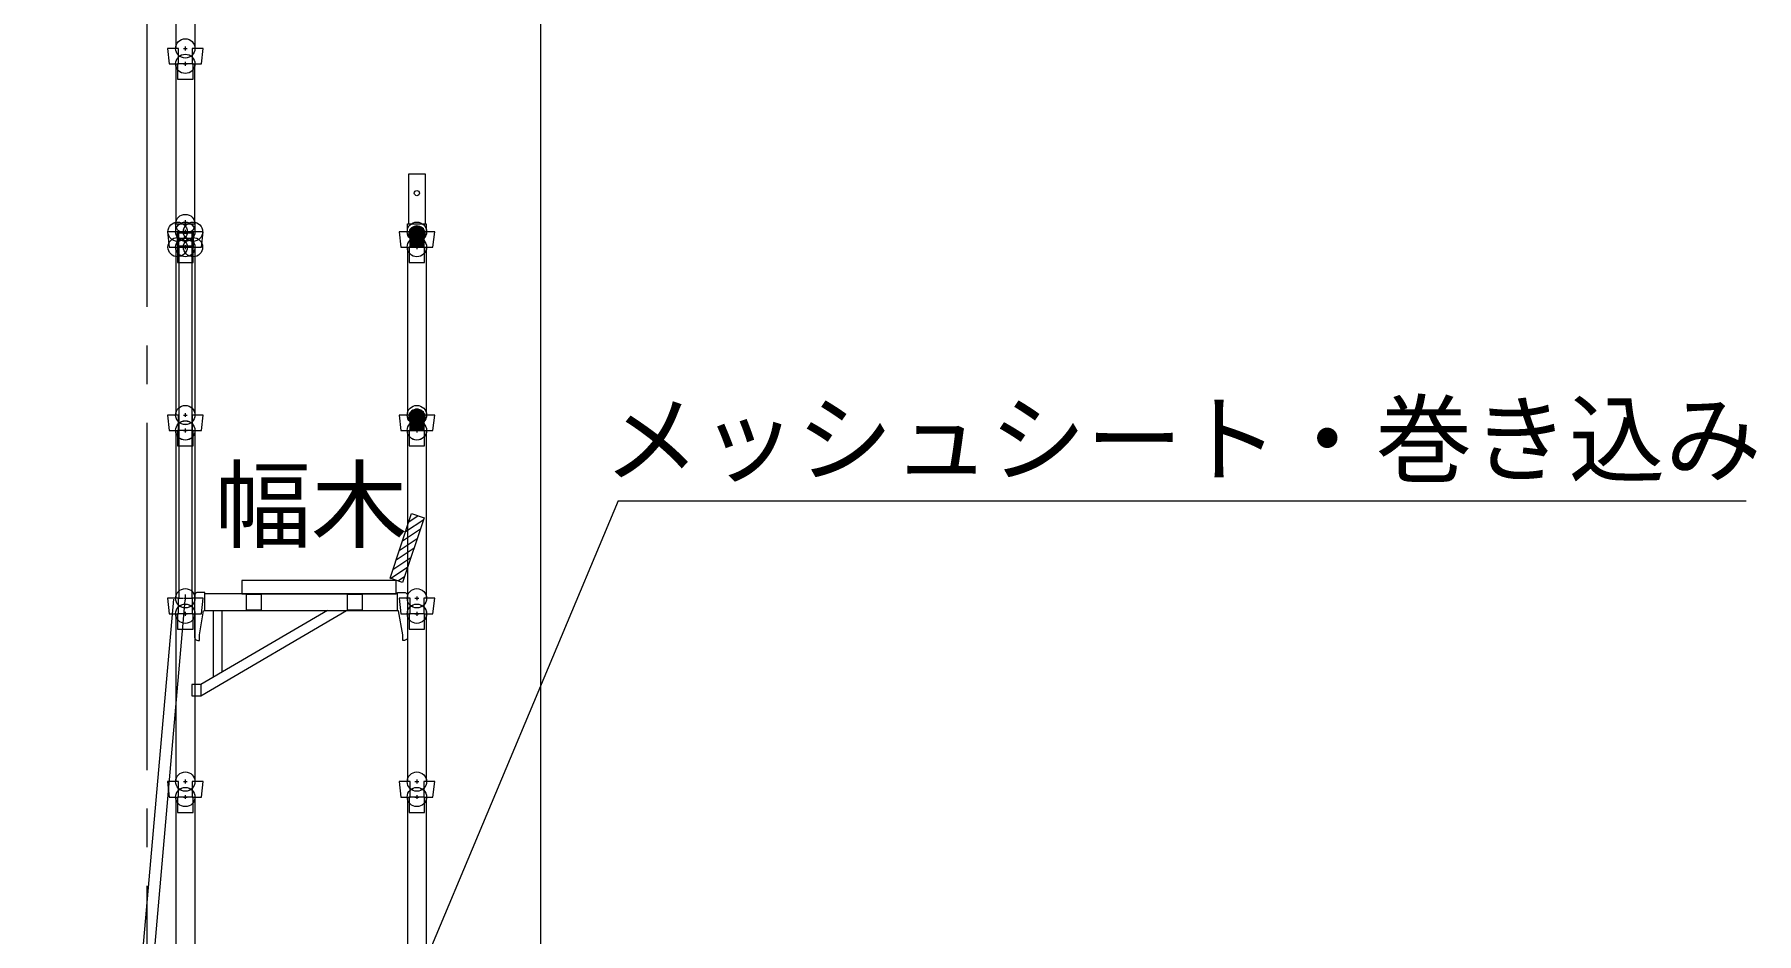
# Model space of a CAD drawing. Units: millimetres at full size, sheet at 1:100. Extents: x -21000 to 21000, y -14850 to 14850.
# Drawn here: x 921 to 5383, y 5649 to 7979 of the extents above; entities that cross this region are included whole.
import ezdxf
from ezdxf.enums import TextEntityAlignment as Align

# ---------------------------------------------------------------- set-up
doc = ezdxf.new("R2010")
doc.units = ezdxf.units.MM
doc.header["$LTSCALE"] = 100
doc.header["$PDMODE"] = 32
doc.header["$PDSIZE"] = 50
doc.linetypes.add('CHAIN2', pattern=[12, 9, -1, 1, -1])
for name, color, linetype, lineweight in [('0-0', 8, 'Continuous', 18), ('8-A', 8, 'Continuous', 18), ('F-0', 7, 'Continuous', 18)]:
    doc.layers.add(name, color=color, linetype=linetype, lineweight=lineweight)
doc.styles.add('ＭＳ ゴシック', font='')
doc.styles.get('ＭＳ ゴシック').set_extended_font_data('MS Gothic')

# ---------------------------------------------------------------- blocks, each defined once
blk = doc.blocks.new('DDA')
at = {"layer": '8-A'}
for p, q in [((-4.5, 175.9), (316.4, 3843.7)), ((16.8, 75.3), (346.3, 3841.1)), ((-39.4, 195.7), (-10, 201.9)), ((-39.4, 195.7), (-13.4, 73.5)), ((-10, 201.9), (-4.5, 175.9)), ((-44.5, -281.3), (-13.4, 73.5)), ((16.8, 75.3), (93, -283.9)), ((-14.6, -283.9), (7.9, -27)), ((7.9, -27), (63.6, -290.1))]:
    blk.add_line(p, q, dxfattribs=at)
blk = doc.blocks.new('SQS')
at = {"layer": '0-0'}
for p, q in [((27577, 6961), (-22363, 6961)), ((-22363, 2691), (27577, 2691)), ((-20145, 2691), (-20145, -14647)), ((-17795, -13270), (-17795, 2691)), ((-23357, -16529), (-23357, -19424))]:
    blk.add_line(p, q, dxfattribs=at)
at = {"layer": '0-0', "color": 7}
for p, q in [((-27893, 1826), (-26893, 1826)), ((-27393, 2326), (-27393, 1326)), ((32107, 1826), (33107, 1826)), ((32607, 2326), (32607, 1326))]:
    blk.add_line(p, q, dxfattribs=at)
at = {"layer": '0-0'}
for points in [[(-22363, 7326), (-24163, 7326), (-24371, 7299), (-24563, 7219), (-24729, 7092), (-24856, 6926), (-24936, 6733), (-24963, 6526), (-24963, -4274), (-24936, -4481), (-24856, -4674), (-24729, -4839), (-24563, -4966), (-24371, -5046), (-24163, -5074), (-23713, -5074), (-23713, -3674), (-22663, 2576), (-22363, 2691)], [(-11645, 2809), (-7645, 2809), (-7645, 6844), (-11645, 6844)], [(14555, 2809), (18555, 2809), (18555, 6844), (14555, 6844)], [(27577, 7326), (29377, 7326), (29584, 7299), (29777, 7219), (29942, 7092), (30069, 6926), (30149, 6733), (30177, 6526), (30177, -4274), (30149, -4481), (30069, -4674), (29942, -4839), (29777, -4966), (29584, -5046), (29377, -5074), (28927, -5074), (28927, -3674), (27877, 2576), (27577, 2691)]]:
    blk.add_lwpolyline(points, close=True, dxfattribs=at)
blk.add_lwpolyline([(9443, 2691), (-23357, -16529), (-25725, -16529), (-25725, -19424), (-23357, -19424), (14405, 2691)], dxfattribs=at)
at = {"layer": '0-0', "color": 1}
for p in [(-27393, 1826), (32607, 1826)]:
    blk.add_point(p, dxfattribs=at)
blk = doc.blocks.new('3')
at = {"layer": '0-0', "color": 5}
for p, q in [((-2000, 24778), (2000, 24778)), ((-1700, 21078), (-1700, 25078)), ((1700, 25078), (1700, 21078)), ((2000, 21378), (-2000, 21378)), ((-1700, 21078), (-1700, -69922)), ((1700, 21078), (1700, -69922)), ((-1700, -69922), (-600, -69922)), ((600, -69922), (1700, -69922))]:
    blk.add_line(p, q, dxfattribs=at)
at = {"layer": '0-0', "color": 7}
for p, q in [((-500, 25078), (500, 25078)), ((0, 25578), (0, 24578)), ((-500, 21078), (500, 21078)), ((0, 21578), (0, 20578)), ((0, -21922), (0, -22922)), ((-500, -22422), (500, -22422)), ((-500, -26422), (500, -26422)), ((0, -25922), (0, -26922)), ((-500, -69922), (500, -69922)), ((0, -68922), (0, -69922)), ((0, -69422), (0, -70422))]:
    blk.add_line(p, q, dxfattribs=at)
at = {"layer": '0-0'}
blk.add_lwpolyline([(-2000, 21078), (2000, 21078), (2000, 25078), (-2000, 25078)], close=True, dxfattribs=at)
at = {"layer": '0-0', "color": 5}
blk.add_lwpolyline([(-2000, 25078), (2000, 25078), (2000, 21078), (-2000, 21078)], close=True, dxfattribs=at)
blk.add_lwpolyline([(-2000, 25078), (2000, 25078), (2000, 21078), (-2000, 21078)], close=True, dxfattribs=at)
for p in [(-2000, 25078), (2000, 25078), (-2000, 21078), (2000, 21078)]:
    blk.add_point(p, dxfattribs=at)
at = {"layer": '0-0', "color": 1}
for p in [(0, 25078), (0, 21078), (0, -22422), (0, -26422), (0, -69922)]:
    blk.add_point(p, dxfattribs=at)
blk = doc.blocks.new('2')
at = {"layer": '0-0', "color": 7}
for p, q in [((-500, 175713), (500, 175713)), ((0, 176213), (0, 175213)), ((-500, 171713), (500, 171713)), ((0, 172213), (0, 171213)), ((-500, 128213), (500, 128213)), ((0, 128713), (0, 127713)), ((-500, 124213), (500, 124213)), ((0, 124713), (0, 123713)), ((-500, 80713), (500, 80713)), ((0, 81213), (0, 80213)), ((-500, 76713), (500, 76713)), ((0, 77213), (0, 76213)), ((-500, 33213), (500, 33213)), ((0, 33713), (0, 32713)), ((-500, 29213), (500, 29213)), ((0, 29713), (0, 28713)), ((-500, -14287), (500, -14287)), ((0, -13787), (0, -14787)), ((0, -17787), (0, -18787)), ((-500, -18287), (500, -18287)), ((-500, -61787), (500, -61787)), ((0, -61287), (0, -62287)), ((-500, -65787), (500, -65787)), ((0, -65287), (0, -66287)), ((-500, -109287), (500, -109287)), ((0, -108787), (0, -109787)), ((-500, -113287), (500, -113287)), ((0, -112787), (0, -113787)), ((-500, -156787), (500, -156787)), ((0, -156287), (0, -157287)), ((0, -160287), (0, -161287)), ((-500, -160787), (500, -160787)), ((-500, -204287), (500, -204287)), ((0, -201287), (0, -202287)), ((0, -203787), (0, -204787))]:
    blk.add_line(p, q, dxfattribs=at)
at = {"layer": '0-0'}
for p, q in [((-2430, 171713), (-2430, 128213)), ((2430, 171713), (2430, 128213)), ((-2430, 124213), (-2430, 80713)), ((2430, 124213), (2430, 80713)), ((-2430, 76713), (-2430, 33213)), ((2430, 76713), (2430, 33213)), ((-2430, 29213), (-2430, -14287)), ((2430, 29213), (2430, -14287)), ((-2430, -18287), (-2430, -61787)), ((2430, -18287), (2430, -61787)), ((-2430, -65787), (-2430, -109287)), ((2430, -65787), (2430, -109287)), ((-2430, -113287), (-2430, -156787)), ((2430, -113287), (2430, -156787))]:
    blk.add_line(p, q, dxfattribs=at)
for points in [[(-1760, 171713), (-1760, 175713), (-4610, 175713), (-4161, 171713)], [(1760, 171713), (4161, 171713), (4610, 175713), (1760, 175713)], [(-2000, 167713), (2000, 167713), (2000, 171713), (-2000, 171713)], [(-1760, 124213), (-1760, 128213), (-4610, 128213), (-4161, 124213)], [(1760, 124213), (4161, 124213), (4610, 128213), (1760, 128213)], [(-2000, 120213), (2000, 120213), (2000, 124213), (-2000, 124213)], [(-1760, 76713), (-1760, 80713), (-4610, 80713), (-4161, 76713)], [(1760, 76713), (4161, 76713), (4610, 80713), (1760, 80713)], [(-2000, 72713), (2000, 72713), (2000, 76713), (-2000, 76713)], [(-1760, 29213), (-1760, 33213), (-4610, 33213), (-4161, 29213)], [(1760, 29213), (4161, 29213), (4610, 33213), (1760, 33213)], [(-2000, 25213), (2000, 25213), (2000, 29213), (-2000, 29213)], [(-1760, -18287), (-1760, -14287), (-4610, -14287), (-4161, -18287)], [(1760, -18287), (4161, -18287), (4610, -14287), (1760, -14287)], [(-2000, -22287), (2000, -22287), (2000, -18287), (-2000, -18287)], [(-1760, -65787), (-1760, -61787), (-4610, -61787), (-4161, -65787)], [(1760, -65787), (4161, -65787), (4610, -61787), (1760, -61787)], [(-2000, -69787), (2000, -69787), (2000, -65787), (-2000, -65787)], [(-1760, -113287), (-1760, -109287), (-4610, -109287), (-4161, -113287)], [(1760, -113287), (4161, -113287), (4610, -109287), (1760, -109287)], [(-2000, -117287), (2000, -117287), (2000, -113287), (-2000, -113287)], [(-1760, -160787), (-1760, -156787), (-4610, -156787), (-4161, -160787)], [(1760, -160787), (4161, -160787), (4610, -156787), (1760, -156787)], [(-2000, -164787), (2000, -164787), (2000, -160787), (-2000, -160787)]]:
    blk.add_lwpolyline(points, close=True, dxfattribs=at)
for points in [[(-2430, 175713), (-2430, 177713), (2430, 177713), (2430, 175713)], [(-2430, -160787), (-2430, -202287), (2430, -202287), (2430, -160787)]]:
    blk.add_lwpolyline(points, dxfattribs=at)
at = {"layer": '0-0', "color": 1}
for p in [(0, 175713), (0, 171713), (0, 128213), (0, 124213), (0, 80713), (0, 76713), (0, 33213), (0, 29213), (0, -14287), (0, -18287), (0, -61787), (0, -65787), (0, -109287), (0, -113287), (0, -156787), (0, -160787), (0, -202287), (0, -204287)]:
    blk.add_point(p, dxfattribs=at)
blk = doc.blocks.new('11')
at = {"layer": '0-0', "color": 7}
for p, q in [((-500, 81365), (500, 81365)), ((0, 81865), (0, 80865)), ((-500, 77365), (500, 77365)), ((0, 77865), (0, 76865)), ((-500, 33865), (500, 33865)), ((0, 34365), (0, 33365)), ((-500, 29865), (500, 29865)), ((0, 30365), (0, 29365)), ((0, -13135), (0, -14135)), ((-500, -13635), (500, -13635)), ((-500, -17635), (500, -17635)), ((0, -17135), (0, -18135)), ((-500, -61135), (500, -61135)), ((0, -60635), (0, -61635)), ((-500, -65135), (500, -65135)), ((0, -64635), (0, -65635)), ((0, -105635), (0, -106635)), ((-500, -108635), (500, -108635)), ((0, -108135), (0, -109135))]:
    blk.add_line(p, q, dxfattribs=at)
at = {"layer": '0-0'}
for p, q in [((-2430, 77365), (-2430, 33865)), ((2430, 77365), (2430, 33865)), ((-2430, 29865), (-2430, -13635)), ((2430, 29865), (2430, -13635)), ((-2430, -17635), (-2430, -61135)), ((2430, -17635), (2430, -61135))]:
    blk.add_line(p, q, dxfattribs=at)
for points in [[(-1760, 77365), (-1760, 81365), (-4610, 81365), (-4161, 77365)], [(1760, 77365), (4161, 77365), (4610, 81365), (1760, 81365)], [(-2000, 73365), (2000, 73365), (2000, 77365), (-2000, 77365)], [(-1760, 29865), (-1760, 33865), (-4610, 33865), (-4161, 29865)], [(1760, 29865), (4161, 29865), (4610, 33865), (1760, 33865)], [(-2000, 25865), (2000, 25865), (2000, 29865), (-2000, 29865)], [(-1760, -17635), (-1760, -13635), (-4610, -13635), (-4161, -17635)], [(-2000, -21635), (2000, -21635), (2000, -17635), (-2000, -17635)], [(1760, -17635), (4161, -17635), (4610, -13635), (1760, -13635)], [(-1760, -65135), (-1760, -61135), (-4610, -61135), (-4161, -65135)], [(1760, -65135), (4161, -65135), (4610, -61135), (1760, -61135)], [(-2000, -69135), (2000, -69135), (2000, -65135), (-2000, -65135)]]:
    blk.add_lwpolyline(points, close=True, dxfattribs=at)
for points in [[(-2430, 81365), (-2430, 83365), (2430, 83365), (2430, 81365)], [(-2430, -65135), (-2430, -106635), (2430, -106635), (2430, -65135)]]:
    blk.add_lwpolyline(points, dxfattribs=at)
at = {"layer": '0-0', "color": 1}
for p in [(0, 81365), (0, 77365), (0, 33865), (0, 29865), (0, -13635), (0, -17635), (0, -61135), (0, -65135), (0, -106635), (0, -108635)]:
    blk.add_point(p, dxfattribs=at)

msp = doc.modelspace()

# ---------------------------------------------------------------- linework, layer by layer
at = {"layer": 'F-0', "color": 5, "linetype": 'CHAIN2'}
msp.add_line((1212.1, 9373), (1212.1, 4538), dxfattribs=at)
at = {"layer": 'F-0'}
for p, q in [((2232.3, 8233), (2232.3, 2388)), ((1307.1, 7468), (1317.1, 7468)), ((1312.1, 7473), (1312.1, 7463)), ((1907.1, 7468), (1917.1, 7468)), ((1912.1, 7473), (1912.1, 7463)), ((1912.1, 7433), (1912.1, 7428)), ((1912.1, 6958), (1912.1, 6953)), ((2433.4, 6770.4), (1500.8, 4543.5)), ((1842.5, 6569.8), (1898.5, 6737.8)), ((1898.5, 6737.8), (1931.1, 6726.9)), ((2433.4, 6770.4), (5355.7, 6770.4)), ((1874.7, 6666.6), (1921.5, 6698)), ((1931.1, 6726.9), (1875.1, 6558.9)), ((1883, 6691.3), (1929.7, 6722.6)), ((1891.2, 6715.9), (1915.4, 6732.2)), ((1858.3, 6617.4), (1905, 6648.7)), ((1866.5, 6642), (1913.2, 6673.4)), ((1850.1, 6592.7), (1896.8, 6624.1)), ((1875.1, 6558.9), (1842.5, 6569.8)), ((1843.8, 6569.4), (1888.6, 6599.5)), ((1862.9, 6563), (1880.4, 6574.8)), ((1307.1, 6478), (1317.1, 6478)), ((1312.1, 6483), (1312.1, 6473)), ((1907.1, 6478), (1917.1, 6478)), ((1912.1, 6483), (1912.1, 6473))]:
    msp.add_line(p, q, dxfattribs=at)
at = {"layer": 'F-0', "color": 8}
for p, q in [((1891, 7488), (1891, 7618)), ((1933.2, 7618), (1933.2, 7488)), ((1894.1, 7450.2), (1894.1, 7428)), ((1894.1, 7428), (1930.1, 7428)), ((1930.1, 7428), (1930.1, 7450.2)), ((1894.1, 6975.2), (1894.1, 6953)), ((1930.1, 6953), (1930.1, 6975.2)), ((1894.1, 6953), (1930.1, 6953)), ((1458.8, 6564.4), (1458.8, 6529.4)), ((1858.8, 6564.4), (1458.8, 6564.4)), ((1858.8, 6529.4), (1858.8, 6564.4)), ((1458.8, 6529.4), (1858.8, 6529.4))]:
    msp.add_line(p, q, dxfattribs=at)
at = {"layer": 'F-0', "color": 4}
for p, q in [((1890.7, 7461.5), (1933.4, 7461.5)), ((1890.9, 7464.5), (1933.2, 7464.5)), ((1890.9, 7458.5), (1933.2, 7458.5)), ((1891.5, 7467.5), (1932.6, 7467.5)), ((1891.6, 7455.5), (1932.5, 7455.5)), ((1892, 7468.9), (1892, 7454.5)), ((1892.7, 7470.5), (1931.5, 7470.5)), ((1892.8, 7452.5), (1931.4, 7452.5)), ((1894.3, 7473.5), (1929.8, 7473.5)), ((1895, 7428), (1895, 7474.4)), ((1896.8, 7476.5), (1927.4, 7476.5)), ((1898, 7477.7), (1898, 7428)), ((1900.4, 7479.5), (1923.7, 7479.5)), ((1901, 7428), (1901, 7479.9)), ((1904, 7481.4), (1904, 7428)), ((1907, 7428), (1907, 7482.4)), ((1907.6, 7482.5), (1916.5, 7482.5)), ((1910, 7482.9), (1910, 7428)), ((1913, 7428), (1913, 7483)), ((1916, 7482.7), (1916, 7428)), ((1919, 7428), (1919, 7481.9)), ((1922, 7480.6), (1922, 7428)), ((1925, 7428), (1925, 7478.7)), ((1928, 7475.9), (1928, 7428)), ((1931, 7471.6), (1931, 7451.7)), ((1894.1, 7449.5), (1930.1, 7449.5)), ((1894.1, 7446.5), (1930.1, 7446.5)), ((1894.1, 7443.5), (1930.1, 7443.5)), ((1894.1, 7440.5), (1930.1, 7440.5)), ((1894.1, 7437.5), (1930.1, 7437.5)), ((1894.1, 7434.5), (1930.1, 7434.5)), ((1894.1, 7431.5), (1930.1, 7431.5)), ((1894.1, 7428.5), (1930.1, 7428.5)), ((1900.4, 7004.5), (1923.7, 7004.5)), ((1901, 6953), (1901, 7004.9)), ((1904, 7006.4), (1904, 6953)), ((1907, 6953), (1907, 7007.4)), ((1907.6, 7007.5), (1916.5, 7007.5)), ((1910, 7007.9), (1910, 6953)), ((1913, 6953), (1913, 7008)), ((1916, 7007.7), (1916, 6953)), ((1919, 6953), (1919, 7006.9)), ((1922, 7005.6), (1922, 6953)), ((1890.7, 6986.5), (1933.4, 6986.5)), ((1890.9, 6989.5), (1933.2, 6989.5)), ((1890.9, 6983.5), (1933.2, 6983.5)), ((1891.5, 6992.5), (1932.6, 6992.5)), ((1891.6, 6980.5), (1932.5, 6980.5)), ((1892, 6993.9), (1892, 6979.5)), ((1892.7, 6995.5), (1931.5, 6995.5)), ((1892.8, 6977.5), (1931.4, 6977.5)), ((1894.1, 6974.5), (1930.1, 6974.5)), ((1894.1, 6971.5), (1930.1, 6971.5)), ((1894.1, 6968.5), (1930.1, 6968.5)), ((1894.1, 6965.5), (1930.1, 6965.5)), ((1894.1, 6962.5), (1930.1, 6962.5)), ((1894.3, 6998.5), (1929.8, 6998.5)), ((1895, 6953), (1895, 6999.4)), ((1896.8, 7001.5), (1927.4, 7001.5)), ((1898, 7002.7), (1898, 6953)), ((1925, 6953), (1925, 7003.7)), ((1928, 7000.9), (1928, 6953)), ((1931, 6996.6), (1931, 6976.7)), ((1894.1, 6959.5), (1930.1, 6959.5)), ((1894.1, 6956.5), (1930.1, 6956.5)), ((1894.1, 6953.5), (1930.1, 6953.5))]:
    msp.add_line(p, q, dxfattribs=at)
at = {"layer": 'F-0', "color": 8}
msp.add_lwpolyline([(1891, 7488), (1891, 7618), (1933.2, 7618), (1933.2, 7488)], dxfattribs=at)
msp.add_circle((1912.1, 7568), 6.75, dxfattribs=at)
for centre in [(1912.1, 7461.7), (1912.1, 6986.7)]:
    msp.add_arc(centre, 21.4, 327.468, 212.532, dxfattribs=at)
at = {"layer": 'F-0', "color": 1}
for p in [(1312.1, 7468), (1912.1, 7468), (1912.1, 7428), (1912.1, 6953), (1312.1, 6478), (1912.1, 6478)]:
    msp.add_point(p, dxfattribs=at)

# ---------------------------------------------------------------- block references
at = {"layer": 'F-0', "xscale": 0.01, "yscale": 0.01}
for name, p in [('11', (1312.1, 8554.4)), ('2', (1312.1, 5710.9)), ('3', (1312.1, 7217.2)), ('2', (1912.1, 5710.9)), ('SQS', (1586, 6459.7))]:
    msp.add_blockref(name, p, dxfattribs=at)
at = {"layer": 'F-0'}
msp.add_blockref('DDA', (965.8, 2671.9), dxfattribs=at)

# ---------------------------------------------------------------- texts
at = {"layer": 'F-0', "style": 'ＭＳ ゴシック'}
for s, p in [('メッシュシート・巻き込み', (2395.5, 6783.9)), ('幅木', (1388.2, 6613.2))]:
    msp.add_text(s, height=183.3, dxfattribs=at).set_placement(p, align=Align.BOTTOM_LEFT)

doc.saveas('drawing.dxf')
